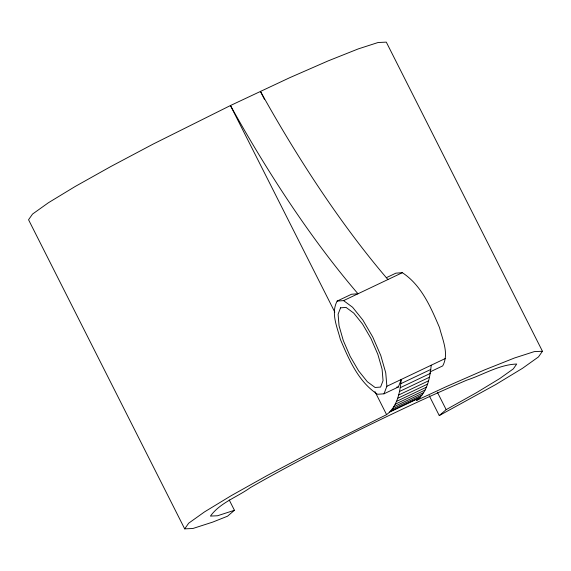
<?xml version="1.0" encoding="UTF-8"?>
<svg xmlns="http://www.w3.org/2000/svg" width="571" height="571" viewBox="0 0 571 571"><rect width="100%" height="100%" fill="white"/><g stroke="black" fill="none" stroke-linecap="round" stroke-linejoin="round"><path stroke-width="0.86" d="M184.697 528.867L188.687 523.186L204.596 511.844L231.334 495.607L267.085 475.579L309.418 453.138L386.603 414.653C397.38 406.523 400.021 392.077 401.263 379.451L398.387 386.967L383.99 393.812L377.545 394.275C358.424 381.813 349.002 359.573 340.345 339.338C337.283 327.133 330.609 313.229 337.147 301.074L351.543 294.236L357.988 293.772A480.539 143.278 64.6 0 1 230.456 105.535L153.271 144.02L110.938 166.461L75.186 186.489L48.449 202.719L32.54 214.068L28.55 219.749L184.697 528.867L192.898 528.496L212.733 522.101L227.529 516.205L234.438 510.288L229.221 499.96M334.82 312.144L230.456 105.535L289.818 77.656L328.161 60.89L358.267 48.899L378.102 42.504L386.303 42.133L542.45 351.251L534.249 351.622L514.414 358.017L484.301 370.008L445.965 386.774L416.552 400.421C427.322 392.291 429.956 377.845 431.212 365.219M383.99 393.812L386.874 386.289L385.746 372.856L380.793 355.555L372.756 337.018L362.863 320.067L352.621 307.284L343.592 300.617L337.147 301.074M386.282 277.72L395.881 273.159L402.327 272.695C421.448 285.157 430.869 307.398 439.527 327.633C442.589 339.831 449.263 353.742 442.725 365.897L429.927 371.978M542.45 351.251L538.46 356.932L522.551 368.281L495.814 384.511L439.263 415.567L429.228 395.696M439.263 415.567L446.172 409.65L476.778 392.505L499.675 378.609L513.293 368.895L516.705 364.034C499.104 364.655 483.352 374.69 466.928 380.093C429.628 395.988 392.976 413.361 356.604 431.276C320.759 449.22 285.157 467.685 250.362 487.613C237.293 497.07 220.106 502.687 210.442 516.084L217.458 515.77L234.438 510.288M343.592 300.617L402.327 272.695M386.874 386.289L445.608 358.374M400.828 383.683L430.77 369.451M400.242 387.695L430.191 373.463M399.514 391.485L429.456 377.245M398.644 395.032L428.585 380.8M397.623 398.351L427.565 384.119M396.46 401.427L426.409 387.195M395.161 404.261L425.102 390.029M393.719 406.845L423.668 392.612M392.141 409.179L422.09 394.946M390.428 411.263L420.377 397.031M389.543 412.141L419.485 397.908M396.774 387.088L398.387 386.967M437.343 392.17L446.172 409.65M264.416 99.247L260.405 91.303A480.539 143.278 64.6 0 0 387.93 279.54M374.961 391.606L386.603 414.653M340.552 307.812L338.089 314.243L339.046 325.727L343.285 340.516L350.151 356.361L358.602 370.843L367.36 381.771L375.076 387.466L380.586 387.074L383.048 380.65L382.092 369.166L377.852 354.377L370.986 338.532L362.528 324.043L353.777 313.115L346.062 307.419L340.552 307.812"/></g></svg>
